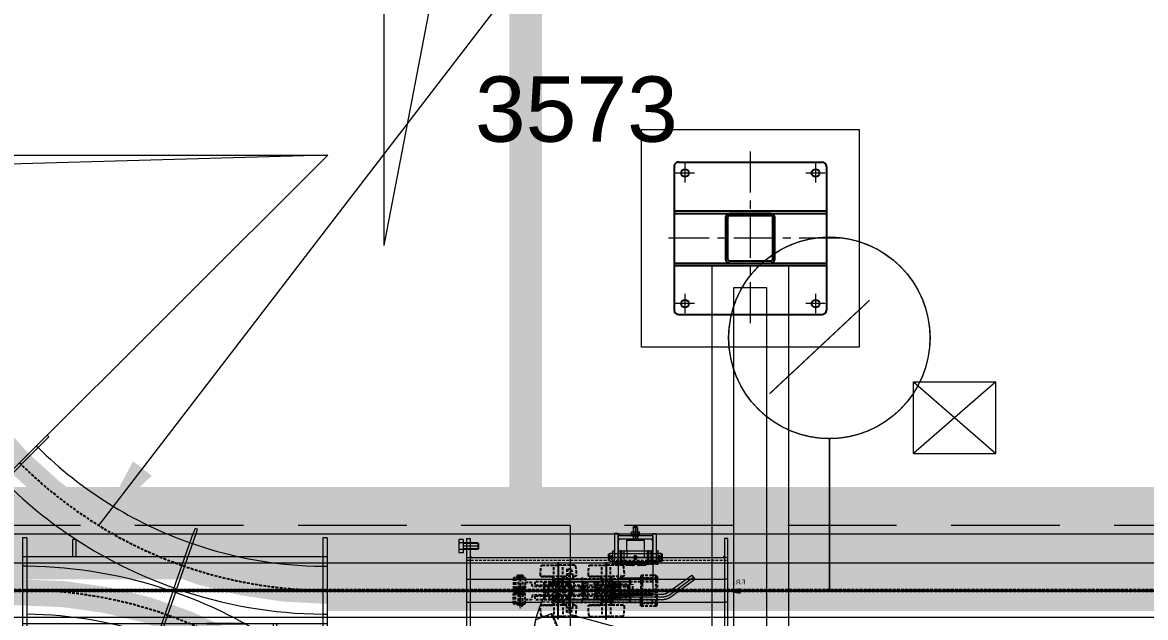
# Model space of a CAD drawing. Header units: inches. Extents: x 702888 to 852715, y 9845 to 271320.
# Drawn here: x 749889 to 752469, y 78531 to 79898 of the extents above; entities that cross this region are included whole.
import ezdxf

# ---------------------------------------------------------------- set-up
doc = ezdxf.new("R2010")
doc.units = ezdxf.units.IN
doc.header["$MEASUREMENT"] = 0
doc.header["$PDMODE"] = 34
for name, pattern in [('CENTER', [2, 1.25, -0.25, 0.25, -0.25]), ('CENTER2', [1.125, 0.75, -0.125, 0.125, -0.125]), ('DASHED2', [0.375, 0.25, -0.125]), ('GESTRICHELT2', [9.525, 6.35, -3.175]), ('HIDDEN', [9.525, 6.35, -3.175]), ('MITTE2', [725.805, 483.87, -80.645, 80.645, -80.645]), ('SLD-Durchgehend', [0]), ('SLD-Gestrichelt', [1.905, 1.27, -0.635])]:
    doc.linetypes.add(name, pattern=pattern)
doc.layers.get('0').update_dxf_attribs({"lineweight": 5})
doc.layers.get('Defpoints').update_dxf_attribs({"lineweight": 5})
for name, color, linetype in [('271', 7, 'Continuous'), ('Baugruppe', 1, 'Continuous'), ('Conveyor_free', 3, 'Continuous'), ('Conveyor_power 1', 30, 'HIDDEN'), ('Conveyor_power 2', 200, 'HIDDEN'), ('M_Klinke', 20, 'GESTRICHELT2'), ('p5', 2, 'Continuous'), ('PF2-6 m', 200, 'Continuous')]:
    doc.layers.add(name, color=color, linetype=linetype)
for name, color, linetype, lineweight in [('Air input', 130, 'Continuous', 5), ('AIR PIPE', 120, 'Continuous', 5), ('Beam 200', 6, 'Continuous', 0), ('BEMASSUNG', 5, 'Continuous', 0), ('CABLE TRAY', 30, 'Continuous', 5), ('chain con', 52, 'Continuous', 5), ('cl', 6, 'CENTER', 5), ('DUENN', 1, 'Continuous', 0), ('electtric city', 1, 'Continuous', 5), ('MITTE', 1, 'MITTE2', 0), ('UNSICHTBAR', 1, 'GESTRICHELT2', 0), ('VERBINDUNGSELEMENTE', 5, 'Continuous', 0), ('VOLLINIE', 7, 'Continuous', 0)]:
    doc.layers.add(name, color=color, linetype=linetype, lineweight=lineweight)
doc.styles.add('LUCIDA CONSOLE', font='swissl.ttf')
doc.dimstyles.new('D1', dxfattribs={"dimscale": 66, "dimtxt": 2.5, "dimasz": 2.5, "dimexe": 1, "dimexo": 1, "dimgap": 1.25, "dimtad": 1, "dimdec": 0, "dimdsep": 46, "dimtxsty": 'Standard', "dimblk": 'OPEN30', "dimcen": 2.5, "dimclrd": 150, "dimclre": 150, "dimclrt": 140, "dimadec": 0, "dimazin": 0, "dimtfac": 1, "dimtdec": 0, "dimtmove": 0, "dimatfit": 3, "dimfxl": 1, "dimtfill": 1, "dimlwd": 13, "dimlwe": 13, "dimarcsym": 0})

# ---------------------------------------------------------------- blocks, each defined once
blk = doc.blocks.new('Kettenwechsel_375_4C021')
at = {"layer": 'Baugruppe', "linetype": 'SLD-Durchgehend', "lineweight": 15}
for p, q in [((49.5, 349.5), (-63.7, 236.3)), ((53.7, 345.2), (-59.4, 232.1)), ((56.5, 356.5), (49.5, 349.5)), ((53.7, 345.2), (60.8, 352.3)), ((60.8, 352.3), (56.5, 356.5)), ((31.8, 331.8), (36, 327.6)), ((-63.7, 236.3), (-70.7, 229.3)), ((-46, 254), (-41.7, 249.8)), ((-70.7, 229.3), (-66.5, 225)), ((-66.5, 225), (-59.4, 232.1)), ((347, 0.5), (393.2, 132.6)), ((352.7, -1.4), (398.9, 130.7)), ((396.5, 142.1), (393.2, 132.6)), ((402.2, 140.1), (396.5, 142.1)), ((398.9, 130.7), (402.2, 140.1)), ((0, 120), (10, 120)), ((0, 120), (0, 110)), ((0, -110), (0, 110)), ((10, 120), (10, 110)), ((10, -110), (10, 110)), ((115.4, 116.5), (115.4, 76.5)), ((115.4, 116.5), (123.4, 116.5)), ((123.4, 116.5), (123.4, 76.5)), ((690, 120), (700, 120)), ((690, 120), (690, 110)), ((690, -110), (690, 110)), ((700, -110), (700, 120)), ((189.9, 76.5), (0, 76.5)), ((10, 55), (0, 55)), ((360.3, 76.5), (276.4, 76.5)), ((499.6, 76.5), (360.3, 76.5)), ((700, 76.5), (499.6, 76.5)), ((347, 0.5), (301.1, -130.7)), ((348.7, 5.2), (354.3, 3.2)), ((352.7, -1.4), (306.8, -132.6)), ((351.3, -5.2), (345.7, -3.2)), ((10, -55.1), (0, -55)), ((0, -76.5), (200.4, -76.5)), ((200.4, -76.5), (339.7, -76.5)), ((339.7, -76.5), (700, -76.5)), ((576.6, -76.5), (576.6, -116.5)), ((584.6, -76.5), (584.6, -116.5)), ((690, -55), (700, -55)), ((0, -120), (0, -110)), ((0, -120), (10, -120)), ((10, -120), (10, -110)), ((576.6, -116.5), (584.6, -116.5)), ((690, -120), (690, -110)), ((690, -120), (700, -120)), ((700, -120), (700, -110)), ((301.1, -130.7), (297.8, -140.1)), ((297.8, -140.1), (303.5, -142.1)), ((303.5, -142.1), (306.8, -132.6)), ((759.4, -232.1), (646.3, -345.2)), ((766.5, -225), (759.4, -232.1)), ((763.7, -236.3), (770.7, -229.3)), ((770.7, -229.3), (766.5, -225)), ((763.7, -236.3), (650.5, -349.5)), ((746, -254), (741.7, -249.8)), ((668.2, -331.8), (664, -327.6)), ((646.3, -345.2), (639.2, -352.3)), ((639.2, -352.3), (643.5, -356.5)), ((643.5, -356.5), (650.5, -349.5))]:
    blk.add_line(p, q, dxfattribs=at)
at = {"layer": 'Baugruppe'}
blk.add_line((276.4, 76.5), (189.9, 76.5), dxfattribs=at)
at = {"layer": 'Baugruppe', "color": 7, "linetype": 'SLD-Gestrichelt', "lineweight": 0}
blk.add_line((348.7, 5.2), (354.3, 3.2), dxfattribs=at)
at = {"layer": 'Baugruppe', "linetype": 'SLD-Durchgehend', "lineweight": 15, "flags": 128}
for points in [[(385, 109), (390.4, 107.2), (390.7, 107.1)], [(315, -109), (309.6, -107.2), (309.3, -107.1)]]:
    blk.add_lwpolyline(points, dxfattribs=at)
at = {"layer": 'Baugruppe', "linetype": 'SLD-Durchgehend', "lineweight": 15}
for centre, radius, start, end in [((700, 1000), 945, 225.3638, 250.5281), ((700, 1000), 1055, 225.3259, 250.547), ((700, 1000), 945, 250.8918, 269.3937), ((0, -1000), 1055, 70.8729, 89.4569), ((700, 1000), 1055, 250.8729, 269.4569), ((0, -1000), 1055, 45.3259, 70.547), ((0, -1000), 945, 70.8918, 89.3937), ((0, -1000), 945, 45.3638, 70.5281)]:
    blk.add_arc(centre, radius, start, end, dxfattribs=at)
at = {"layer": 'Conveyor_free', "ltscale": 1000}
blk.add_line((0, 0), (700, 0), dxfattribs=at)
at = {"layer": 'Conveyor_power 1'}
blk.add_arc((700, 1000), 1000, 224.8854, 270.1146, dxfattribs=at)
at = {"layer": 'Conveyor_power 2'}
blk.add_arc((0, -1000), 1000, 45, 90, dxfattribs=at)
blk = doc.blocks.new('_Open30')
at = {"color": 0, "linetype": 'ByBlock', "lineweight": -2}
for p, q in [((-1, 0.268), (0, 0)), ((0, 0), (-1, -0.268)), ((0, 0), (-1, 0))]:
    blk.add_line(p, q, dxfattribs=at)
blk = doc.blocks.new('*D227')
at = {"layer": 'CABLE TRAY', "color": 150, "lineweight": 13, "transparency": 16777216}
for p, q in [((765643.9, 79800.2), (765643.9, 72637.7)), ((743939.8, 78590.4), (743939.8, 72637.7)), ((744104.8, 72703.7), (765478.9, 72703.7))]:
    blk.add_line(p, q, dxfattribs=at)
at = {"layer": 'Defpoints', "color": 0, "transparency": 16777216}
for p in [(765643.9, 79866.2), (743939.8, 78656.4), (765643.9, 72703.7)]:
    blk.add_point(p, dxfattribs=at)
at = {"layer": 'CABLE TRAY', "color": 150, "lineweight": 13, "transparency": 16777216, "xscale": 165, "yscale": 165, "zscale": 165, "rotation": 180}
blk.add_blockref('_Open30', (743939.8, 72703.7), dxfattribs=at)
at = {"layer": 'CABLE TRAY', "color": 150, "lineweight": 13, "transparency": 16777216, "xscale": 165, "yscale": 165, "zscale": 165}
blk.add_blockref('_Open30', (765643.9, 72703.7), dxfattribs=at)
at = {"layer": 'CABLE TRAY', "color": 140, "transparency": 16777216, "insert": (754791.9, 72868.7), "char_height": 165, "attachment_point": 5, "bg_fill": 3, "box_fill_scale": 1.25, "bg_fill_color": 9, "bg_fill_true_color": 13158600, "bg_fill_transparency": 0}
blk.add_mtext('21704', dxfattribs=at)
blk = doc.blocks.new('T6YY6')
at = {"linetype": 'CENTER2', "ltscale": 80}
blk.add_line((706263.8, 77134.1), (706263.8, 83265.3), dxfattribs=at)
for p, q in [((706201.3, 77210.4), (706201.3, 83210.4)), ((706326.3, 77210.4), (706326.3, 83210.4))]:
    blk.add_line(p, q)
at = {"linetype": 'HIDDEN'}
for p, q in [((706261, 83210.4), (706261, 77210.4)), ((706266.7, 83210.4), (706266.7, 77210.4))]:
    blk.add_line(p, q, dxfattribs=at)
blk = doc.blocks.new('45y46y')
at = {"const_width": 3}
blk.add_lwpolyline([(740418.6, 180052.2), (740732.9, 180052.2)], dxfattribs=at)
for points in [[(740732.9, 180071.1), (740732.9, 180052.2), (740796.4, 180052.2), (740732.9, 180071.1)], [(740732.9, 180033.3), (740732.9, 180052.2), (740796.4, 180052.2), (740732.9, 180033.3)]]:
    blk.add_solid(points)
blk = doc.blocks.new('4y5y46y')
blk.add_line((740606.5, 179820.9), (740606.5, 179471.4))
at = {"const_width": 3}
blk.add_lwpolyline([(740606.5, 179820.9, -1), (740606.5, 180283.5, -1), (740606.5, 179820.9), (740606.5, 179471.4)], format="xyb", dxfattribs=at)
blk.add_circle((740606.5, 180052.2), 231.3)
at = {"rotation": 43.08915135710793}
blk.add_blockref('45y46y', (322747.8, -457373), dxfattribs=at)
blk = doc.blocks.new('65u6u76i')
at = {"color": 1}
for p, q in [((748396.7, 88210), (745996.8, 87749)), ((748396.7, 87749), (748396.7, 88210)), ((748396.7, 87749), (745996.8, 87749))]:
    blk.add_line(p, q, dxfattribs=at)
blk = doc.blocks.new('A$C2260')
at = {"layer": '271'}
for p, q in [((0.1, 4.4), (65.5, 4.4)), ((65.5, 4.4), (40.8, 8.8)), ((65.5, 4.4), (40.8, 0.1))]:
    blk.add_line(p, q, dxfattribs=at)
for points in [[(40.8, 0.1), (65.5, 4.4), (40.8, 8.8), (40.8, 4.4)], [(65.5, 4.4), (40.8, 8.8), (40.8, 4.4), (65.5, 4.4)], [(40.8, 8.8), (40.8, 4.4), (65.5, 4.4), (63.4, 4.6)], [(40.8, 4.4), (40.8, 4.4), (40.8, 0.1), (65.5, 4.4)], [(40.8, 4.4), (65.5, 4.4), (40.8, 4.4)]]:
    blk.add_solid(points, dxfattribs=at)
at = {"layer": 'BEMASSUNG', "insert": (29, 29.8), "char_height": 10, "width": 501.241, "attachment_point": 1}
blk.add_mtext('{F.R.}', dxfattribs=at)
blk = doc.blocks.new('Mitnehmerkl_Draufs_375')
for p, q in [((-38.2, 37.9), (-45.6, 40.2)), ((-43.3, 50), (-32.8, 50)), ((-32.8, 50), (-38.2, 37.9)), ((-38.2, 37.9), (-38.2, -37.9)), ((-32.8, 50), (-32.8, 12)), ((-77.7, 0), (88.6, 0)), ((-74, 7), (-53.6, 10)), ((-74, 7), (-74, -7)), ((-44.3, 10), (-53.6, 10)), ((-45.6, 10), (-45.6, -10)), ((-45, 10), (-45, 4.5)), ((-44.3, 10), (-41.3, 10)), ((-43, 2.5), (7.5, 2.5)), ((-42, 10), (-42, 4.5)), ((-41.3, 10), (45.7, 10)), ((-15.5, 10), (-41.3, 10)), ((-28.4, 10), (-28.4, -10)), ((-23.7, 10), (-23.7, -10)), ((-13.5, 12), (13.5, 12)), ((-7.5, 12), (-7.5, -12)), ((0, 23.4), (0, -25.2)), ((19.7, 20), (0, 20)), ((0, 12), (0, -12)), ((7.5, 12), (7.5, -12)), ((9.5, 10), (9.5, 4.5)), ((18.9, 10), (18.9, -10)), ((19.7, 20), (19.7, -20)), ((45.7, 10), (48.1, 20)), ((62.1, 20), (48.1, 20)), ((63.7, 6), (62.1, 20)), ((63.7, 6), (83.5, 6)), ((69, 6), (69, -6)), ((74, 15.9), (74, -20.4)), ((79, 6), (79, -6)), ((83.5, 6), (83.5, -6)), ((-74, -7), (-53.6, -10)), ((-44.3, -10), (-53.6, -10)), ((-45, -4.5), (-45, -10)), ((-44.3, -10), (-41.3, -10)), ((-43, -2.5), (7.5, -2.5)), ((-42, -4.5), (-42, -10)), ((-41.3, -10), (45.7, -10)), ((-15.5, -10), (-41.3, -10)), ((-32.8, -50), (-32.8, -12)), ((-13.5, -12), (13.5, -12)), ((19.7, -20), (0, -20)), ((9.5, -10), (9.5, -4.5)), ((45.7, -10), (48.1, -20)), ((62.1, -20), (48.1, -20)), ((62.1, -20), (63.7, -6)), ((63.7, -6), (83.5, -6)), ((-38.2, -37.9), (-45.1, -42.4)), ((-43.3, -50), (-32.8, -50)), ((-32.8, -50), (-38.2, -37.9))]:
    blk.add_line(p, q)
for centre, radius, start, end in [((150.4, 0), 200, 165.5225, 194.4775), ((-43, 4.5), 2, 180, 270), ((-40, 4.5), 2, 180, 270), ((-30.8, 12), 2, 180, 270), ((-15.5, 12), 2, 270, 0), ((7.5, 4.5), 2, 270, 0), ((15.5, 12), 2, 180, 270), ((-43, -4.5), 2, 90, 180), ((-40, -4.5), 2, 90, 180), ((-30.8, -12), 2, 90, 180), ((-15.5, -12), 2, 0, 90), ((7.5, -4.5), 2, 0, 90), ((15.5, -12), 2, 90, 180)]:
    blk.add_arc(centre, radius, start, end)
blk = doc.blocks.new('Rückhaltekl_Draufs_375')
for p, q in [((-50.3, 0), (73.8, 0)), ((-48, -15), (-48, 15)), ((0, 15), (-48, 15)), ((-40, 10), (-40, -10)), ((-27, 10), (-40, 10)), ((-15.5, 10), (-36.1, 10)), ((-36.1, 10), (-36.1, -10)), ((-17.5, 10), (-17.5, 15)), ((-17.5, 10), (-17.5, -10)), ((0, 10), (-15.5, 10)), ((0, 12), (-13.5, 12)), ((-13.5, 12), (-13.5, 12)), ((-13.5, 12), (-13.5, 10)), ((-7.5, 12), (-7.5, -12)), ((66.7, 8), (-5.4, 8)), ((-5.4, 8), (-5.4, -8)), ((-2.8, 8), (-2.8, 3.2)), ((34.4, 2.2), (-1.8, 2.2)), ((-1.8, 2.2), (6.5, 2.2)), ((-1.8, 2.2), (6.5, 2.2)), ((0, 21.5), (0, -23.5)), ((0, 15), (0, 12)), ((0, 15), (0, 12)), ((0, -12), (0, 12)), ((13.5, 12), (0, 12)), ((0, 10), (0, -10)), ((7.5, 12), (7.5, -12)), ((13.5, 12), (13.5, 12)), ((13.5, 12), (13.5, 10)), ((66.7, 8), (15.5, 8)), ((29.5, 8), (29.5, 5)), ((38.7, 5), (29.5, 5)), ((35.4, 8), (35.4, 3.2)), ((38.7, 8), (38.7, 5)), ((66.7, 8), (69.7, 5)), ((69.7, 5), (69.7, -5)), ((0, -15), (-48, -15)), ((-27, -10), (-40, -10)), ((-15.5, -10), (-27, -10)), ((-17.5, -10), (-17.5, -15)), ((0, -10), (-15.5, -10)), ((-13.5, -12), (-13.5, -10)), ((-13.5, -12), (13.5, -12)), ((-13.5, -12), (-13.5, -12)), ((0, -8), (-5.4, -8)), ((66.7, -8), (-5.4, -8)), ((-2.8, -3.2), (-2.8, -8)), ((34.4, -2.3), (-1.8, -2.3)), ((-1.8, -2.3), (6.5, -2.3)), ((-1.8, -2.3), (6.5, -2.3)), ((0, -12), (0, -15)), ((0, -15), (0, -12)), ((13.5, -10), (13.5, -12)), ((13.5, -12), (13.5, -12)), ((66.7, -8), (15.5, -8)), ((29.5, -5), (29.5, -8)), ((38.7, -5), (29.5, -5)), ((35.4, -3.2), (35.4, -8)), ((38.7, -5), (38.7, -8)), ((66.7, -8), (69.7, -5))]:
    blk.add_line(p, q)
for centre, radius, start, end in [((-15.5, 12), 2, 270, 0), ((-1.8, 3.2), 1, 180, 270), ((15.5, 10), 2, 180, 270), ((34.4, 3.2), 1, 270, 0), ((-15.5, -12), 2, 0, 90), ((-1.8, -3.2), 1, 90, 180), ((15.5, -10), 2, 90, 180), ((15.5, -10), 2, 180, 180), ((34.4, -3.2), 1, 0, 90)]:
    blk.add_arc(centre, radius, start, end)
blk = doc.blocks.new('Schweisraupe20')
for centre in [(-1.8, 2), (0.2, 2), (2.2, 2), (4.2, 2), (6.2, 2), (8.2, 2), (10.2, 2), (12.2, 2), (14.2, 2), (16.2, 2)]:
    blk.add_arc(centre, 2.72, 312.621, 47.379)
blk = doc.blocks.new('Rücklaufsperre_d')
at = {"layer": 'MITTE'}
for p, q in [((-48, 55), (-48, -15)), ((-40, 55), (-48, 55)), ((-40, -15), (-40, 55)), ((-9.5, 51.9), (-9.5, 58.1)), ((7.2, 59), (-7.2, 59)), ((-4.2, 70), (-5, 69.2)), ((-5, 69.2), (5, 69.2)), ((-5, 69.2), (-5, 40)), ((-4.8, 51.9), (-4.8, 58.1)), ((-4.2, 70), (4.2, 70)), ((-4.2, 70), (-4.2, 40)), ((0, 70), (0, 40)), ((4.2, 70), (4.2, 40)), ((5, 69.2), (4.2, 70)), ((4.8, 51.9), (4.8, 58.1)), ((5, 69.2), (5, 40)), ((9.4, 51.9), (9.4, 58.1)), ((40, -15), (40, 55)), ((40, 55), (48, 55)), ((48, 55), (48, -15)), ((-40, 50), (40, 50)), ((-40, 50), (-40, -84.5)), ((-40, 42), (40, 42)), ((20, 40), (-20, 40)), ((-20, 40), (-20, 15)), ((-7.1, 51), (-7.2, 51)), ((7.2, 51), (-7.2, 51)), ((20, 15), (20, 40)), ((40, 50), (40, -84.5)), ((-59, 9), (-62, 7.3)), ((-62, -7.3), (-62, 7.3)), ((-59, 9), (-48, 9)), ((-59, -9), (-59, 9)), ((-55, -4.7), (-55, 5.2)), ((-52, -15), (-52, 15)), ((-52, 15), (-48, 15)), ((-48, 15), (-48, -15)), ((-40, 9), (-48, 9)), ((-40, 9), (-27, 9)), ((-39, -15), (-39, 15)), ((-39, 15), (-35, 15)), ((-35, 15), (-35, -15)), ((-31, 15), (-35, 15)), ((-35, 15), (-35, -15)), ((-31, -15), (-31, 15)), ((-31, 15), (-27, 15)), ((-31, -15), (-31, 15)), ((-27, 15), (-27, -15)), ((27, 15), (-27, 15)), ((-27, 15), (-27, -15)), ((27, 9), (-27, 9)), ((-20, 15), (-20, 0)), ((-20, 0), (20, 0)), ((-5, 0), (5, 0)), ((0, 5), (0, -5)), ((20, 15), (20, 0)), ((27, 15), (27, -15)), ((27, 15), (27, -15)), ((31, 15), (27, 15)), ((27, 9), (40, 9)), ((31, -15), (31, 15)), ((31, -15), (31, 15)), ((31, 15), (35, 15)), ((35, 15), (35, -15)), ((35, 15), (35, -15)), ((39, 15), (35, 15)), ((39, -15), (39, 15)), ((48, 9), (40, 9)), ((48, 15), (48, -15)), ((52, 15), (48, 15)), ((48, 9), (59, 9)), ((52, -15), (52, 15)), ((55, -4.7), (55, 5.2)), ((59, -9), (59, 9)), ((59, 9), (62, 7.3)), ((62, -7.3), (62, 7.3)), ((-59, -9), (-62, -7.3)), ((-59, -9), (-48, -9)), ((-48, -15), (-52, -15)), ((-40, -9), (-48, -9)), ((-48, -15), (-40, -15)), ((-40, -9), (-27, -9)), ((-35, -15), (-39, -15)), ((-35, -15), (-31, -15)), ((-27, -15), (-31, -15)), ((27, -9), (-27, -9)), ((27, -15), (-27, -15)), ((27, -9), (40, -9)), ((27, -15), (31, -15)), ((35, -15), (31, -15)), ((35, -15), (39, -15)), ((48, -9), (40, -9)), ((48, -15), (40, -15)), ((48, -9), (59, -9)), ((48, -15), (52, -15)), ((59, -9), (62, -7.3)), ((-129.6, -40.5), (-136.6, -50.2)), ((-79.1, -91.9), (-136.6, -50.2)), ((-75.6, -87.1), (-133.1, -45.3)), ((-72, -82.2), (-129.6, -40.5)), ((-40, -47.3), (40, -47.3)), ((40, -84.5), (-65, -84.5)), ((40, -90.5), (-65, -90.5)), ((40, -96.5), (-65, -96.5)), ((-40, -82.3), (40, -82.3)), ((-40, -84.5), (-40, -86.3)), ((40, -86.3), (-40, -86.3)), ((40, -84.5), (40, -86.3)), ((40, -84.5), (40, -96.5))]:
    blk.add_line(p, q, dxfattribs=at)
at = {"layer": 'MITTE', "ltscale": 0.5}
blk.add_line((-62, 0), (62, 0), dxfattribs=at)
at = {"layer": 'MITTE'}
for points in [[(-10.5, 40), (-10.5, 42), (10.5, 42), (10.5, 40)], [(-8, 50), (-8, 51), (8, 51), (8, 50)]]:
    blk.add_lwpolyline(points, close=True, dxfattribs=at)
for centre, radius in [((-55, 0), 2.5), ((0, 0), 4), ((0, 0), 3), ((55, 0), 2.5)]:
    blk.add_circle(centre, radius, dxfattribs=at)
for centre, radius, start, end in [((-7.2, 55.7), 3.31, 45.7486, 134.3033), ((-7.2, 54.3), 3.31, 225.7042, 314.244), ((0, 46.1), 12.9, 68.0177, 111.9823), ((0, 64.4), 13.3, 248.7546, 291.2454), ((7.2, 55.6), 3.37, 47.2903, 133.8238), ((7.2, 54.5), 3.49, 228.0126, 310.8733), ((-65, -72.5), 24, 234.0305, 270), ((-65, -72.5), 18, 234.0305, 270), ((-65, -72.5), 12, 234.0305, 270)]:
    blk.add_arc(centre, radius, start, end, dxfattribs=at)
for points in [[(-34.3, 50), (-40, 55.7), (-40, 50)], [(40, 55.7), (34.3, 50), (40, 50)], [(-40, 36.3), (-34.3, 42), (-40, 42)], [(34.3, 42), (40, 36.3), (40, 42)]]:
    blk.add_solid(points, dxfattribs=at)
for p in [(-24.3, -19), (2.3, -19)]:
    blk.add_blockref('Schweisraupe20', p, dxfattribs=at)
blk = doc.blocks.new('Sperrklinke')
at = {"layer": 'MITTE'}
for p, q in [((-11, 0), (11, 0)), ((0, -11), (0, 11)), ((60, 0), (230, 0)), ((75, -15), (75, 15)), ((215, -15), (215, 15))]:
    blk.add_line(p, q, dxfattribs=at)
at = {"layer": 'UNSICHTBAR'}
for p in [(163, 140), (160, 72)]:
    blk.add_line(p, (163, 72), dxfattribs=at)
blk.add_circle((0, 0), 11, dxfattribs=at)
at = {"layer": 'VOLLINIE'}
for p, q in [((160, 71.5), (160, 137)), ((163, 140), (201.1, 140)), ((-22.5, 18), (155.6, 65.7)), ((-22.5, -30), (-22.5, 18)), ((75, 15), (215, 15)), ((75, -15), (215, -15)), ((307.5, -5), (251, -5)), ((307.5, -30), (307.5, -5)), ((-22.5, -30), (307.5, -30))]:
    blk.add_line(p, q, dxfattribs=at)
for radius in [10, 9]:
    blk.add_circle((0, 0), radius, dxfattribs=at)
for centre, radius, start, end in [((163, 137), 3, 90, 180), ((0, 0), 245, 0.2283, 34.8499), ((154, 71.5), 6, 285, 0), ((75, 0), 15, 90, 270), ((215, 0), 15, 270, 90), ((251, 1), 6, 180.2283, 270)]:
    blk.add_arc(centre, radius, start, end, dxfattribs=at)
blk = doc.blocks.new('Sperrklinke_offen')
for p, q in [((160, 71.5), (160, 137)), ((163, 140), (201.1, 140)), ((-22.5, 18), (155.6, 65.7)), ((-22.5, -30), (-22.5, 18)), ((75, 15), (215, 15)), ((75, -15), (215, -15)), ((307.5, -5), (251, -5)), ((307.5, -30), (307.5, -5)), ((-22.5, -30), (307.5, -30))]:
    blk.add_line(p, q)
blk.add_circle((0, 0), 10)
for centre, radius, start, end in [((163, 137), 3, 90, 180), ((0, 0), 245, 0.2283, 34.8499), ((154, 71.5), 6, 285, 0), ((75, 0), 15, 90, 270), ((215, 0), 15, 270, 90), ((251, 1), 6, 180.2283, 270)]:
    blk.add_arc(centre, radius, start, end)
at = {"layer": 'MITTE'}
for p, q in [((60, 0), (230, 0)), ((75, -15), (75, 15)), ((215, -15), (215, 15))]:
    blk.add_line(p, q, dxfattribs=at)
at = {"layer": 'UNSICHTBAR'}
for p in [(163, 140), (160, 72)]:
    blk.add_line(p, (163, 72), dxfattribs=at)
blk = doc.blocks.new('m16x_35')
at = {"layer": 'DUENN'}
for p, q in [((35, 6.4), (0, 6.4)), ((35, -6.4), (0, -6.4))]:
    blk.add_line(p, q, dxfattribs=at)
at = {"layer": 'MITTE'}
blk.add_line((35, 0), (0, 0), dxfattribs=at)
at = {"layer": 'VERBINDUNGSELEMENTE'}
for p, q in [((-10.2, 13.6), (-9.3, 15.2)), ((-10.2, 13.6), (-10.2, -13.6)), ((0, 15.2), (-9.3, 15.2)), ((0, 7.6), (-9.3, 7.6)), ((0, 15.2), (0, -15.2)), ((33.4, 8), (0, 8)), ((33.4, 8), (33.4, -8)), ((35, 6.4), (33.4, 8)), ((35, 6.4), (35, -6.4)), ((-10.2, -13.6), (-9.3, -15.2)), ((0, -7.6), (-9.3, -7.6)), ((0, -15.2), (-9.3, -15.2)), ((33.4, -8), (0, -8)), ((33.4, -8), (35, -6.4))]:
    blk.add_line(p, q, dxfattribs=at)
for centre, radius, start, end in [((-2, 11.4), 8.28, 152.6734, 207.3266), ((21.5, 0), 31.7, 166.1397, 193.8603), ((-2, -11.4), 8.28, 152.6734, 207.3266)]:
    blk.add_arc(centre, radius, start, end, dxfattribs=at)
blk = doc.blocks.new('FR')
at = {"layer": 'M_Klinke'}
for p, q in [((-357.2, 59), (-320.5, 59)), ((-330.4, 0), (-330.4, 59)), ((-320.4, 65.8), (-320.4, 0)), ((-320.4, 61.3), (-320.4, 30.8)), ((-283.7, 59), (-320.4, 59)), ((-310.4, 0), (-310.4, 59)), ((-247.2, 59), (-210.5, 59)), ((-220.4, 0), (-220.4, 59)), ((-210.4, 65.5), (-210.4, 0)), ((-210.4, 61.3), (-210.4, 30.8)), ((-173.7, 59), (-210.4, 59)), ((-200.4, 0), (-200.4, 59)), ((-435.4, 35), (-437.4, 33)), ((-437.4, 33), (-437.4, 0)), ((-437.4, 29), (-399.7, 29)), ((-435.4, 35), (-399.7, 35)), ((-434.2, 35), (-434.2, 0)), ((-426.9, 26.8), (-426.9, 20.8)), ((-399.7, 26.8), (-426.9, 26.8)), ((-403, 35), (-403, 0)), ((-399.7, 35), (-399.7, 26.8)), ((-399.7, 26.8), (-196.9, 26.8)), ((-399.7, 26.8), (-399.7, 20.8)), ((-374.4, 26.8), (-374.4, 20.8)), ((-358.9, 33), (-281.9, 33)), ((-333.9, 26.9), (-333.9, -30.8)), ((-332.9, 33), (-332.9, 26.8)), ((-330.4, 26.8), (-330.4, 20.8)), ((-320.4, 29.8), (-320.4, 17.8)), ((-310.4, 26.8), (-310.4, 20.8)), ((-281.4, 33), (-307.9, 33)), ((-307.9, 33), (-307.9, 26.8)), ((-265.4, 30.5), (-265.4, -27.8)), ((-248.9, 33), (-171.9, 33)), ((-222.9, 33), (-222.9, 26.8)), ((-220.4, 26.8), (-220.4, 20.8)), ((-210.4, 29.8), (-210.4, 17.8)), ((-200.4, 26.8), (-200.4, 20.8)), ((-171.4, 33), (-197.9, 33)), ((-197.9, 33), (-197.9, 26.8)), ((-196.9, 26.8), (-196.9, 20.8)), ((-133.9, 29.5), (-133.4, 30)), ((-133.9, 29.5), (-133.9, 6.5)), ((-122.9, 29.5), (-133.9, 29.5)), ((-122.9, 30), (-133.4, 30)), ((-130.9, 31), (-130.9, 30)), ((-130.9, 31), (-115.9, 31)), ((-128.9, 35), (-129.9, 34)), ((-129.9, 34), (-129.9, 31)), ((-129.9, 34), (-129.9, 31)), ((-129.9, 34), (-115.9, 34)), ((-129.9, 31), (-115.9, 31)), ((-129.9, 31), (-114.9, 31)), ((-128.9, 35), (-116.9, 35)), ((-128.4, 31), (-128.4, 30)), ((-127.9, 30.4), (-127.9, -31)), ((-122.9, 37.5), (-122.9, -40)), ((-122.9, 30), (-112.4, 30)), ((-122.9, 29.5), (-111.9, 29.5)), ((-117.9, 30.4), (-117.9, -31)), ((-117.4, 31), (-117.4, 30)), ((-115.9, 34), (-116.9, 35)), ((-115.9, 34), (-115.9, 31)), ((-115.9, 34), (-115.9, 31)), ((-114.9, 31), (-114.9, 30)), ((-111.9, 29.5), (-112.4, 30)), ((-111.9, 29.5), (-111.9, 6.5)), ((-110.3, 30), (-108, 30)), ((-107.5, 29.5), (-108, 30)), ((-107.5, 29.5), (-107.5, 6.5)), ((-107.5, 29.5), (-107.5, 7)), ((-437.4, -33), (-437.4, 0)), ((-434.2, -35), (-434.2, 0)), ((-426.9, 20.8), (-399.7, 20.8)), ((-426.9, 20.8), (-399.7, 20.8)), ((-403, 20), (-403, 12)), ((-403, -35), (-403, 0)), ((-399.7, 20.8), (-196.9, 20.8)), ((-399.7, 20.8), (-399.7, 0)), ((-399.7, -20.8), (-399.7, 0)), ((-381.5, 0), (-149.9, 0)), ((-374.4, 20.5), (-156.4, 20.5)), ((-374.4, 20.5), (-374.4, 12.5)), ((-374.4, 20.5), (-374.4, 12.5)), ((-374.4, 20.5), (-374.4, 12.5)), ((-374.4, 12.5), (-156.4, 12.5)), ((-352, 20.5), (-352, 12.5)), ((-341.4, 20.5), (-341.4, 12.5)), ((-336.9, 0), (-188.7, 0)), ((-333.9, 22.4), (-333.9, 12.5)), ((-297.9, 15.5), (-333.9, 15.5)), ((-333.9, 12.5), (-333.9, -12.5)), ((-330.4, 0), (-330.4, -59)), ((-327.9, 20.5), (-327.9, 12.5)), ((-326.4, 20.5), (-326.4, 12.5)), ((-320.4, 24.4), (-320.4, -24.6)), ((-320.4, -65.8), (-320.4, 0)), ((-312.9, 20.5), (-312.9, 12.5)), ((-310.4, 0), (-310.4, -59)), ((-301.9, 20.5), (-301.9, 12.5)), ((-297.9, 20.5), (-297.9, 12.5)), ((-297.9, 11.5), (-297.9, 12.5)), ((-295.9, 11.5), (-295.9, 12.5)), ((-293.9, 11.5), (-293.9, 12.5)), ((-292.9, 20.5), (-292.9, 12.5)), ((-277.5, 20.5), (-277.5, 12.5)), ((-277.4, 20.5), (-277.4, -20.5)), ((-272.4, 22.9), (-272.4, -23.1)), ((-272.4, 22.3), (-272.4, -22.6)), ((-270.7, 4), (-269.5, 4)), ((-270.7, 0), (-269.4, 0)), ((-270.4, 0), (-269.4, 0)), ((-269.5, 12.5), (-269.5, 4)), ((-269.4, 12.5), (-269.4, -12.5)), ((-269.4, 0), (-261.4, 0)), ((-269.4, 0), (-261.4, 0)), ((-267.4, 20.5), (-267.4, -20.5)), ((-267.3, 20.5), (-267.3, 12.5)), ((-261.4, 12.5), (-261.4, -12.5)), ((-260.4, 0), (-261.4, 0)), ((-261.4, 0), (-260.2, 0)), ((-261.3, 12.5), (-261.3, 4)), ((-260.2, 4), (-261.3, 4)), ((-237.9, 20.5), (-237.9, 12.5)), ((-236.9, 11.5), (-236.9, 12.5)), ((-232.9, 20.5), (-232.9, 12.5)), ((-232.9, 15.5), (-196.9, 15.5)), ((-232.9, 11.5), (-232.9, 12.5)), ((-228.9, 20.5), (-228.9, 12.5)), ((-220.4, 0), (-220.4, -59)), ((-217.9, 20.5), (-217.9, 12.5)), ((-210.4, -65.5), (-210.4, 0)), ((-204.4, 20.5), (-204.4, 12.5)), ((-202.9, 20.5), (-202.9, 12.5)), ((-200.4, 0), (-200.4, -59)), ((-196.9, 22.4), (-196.9, 12.5)), ((-196.9, 20.5), (-196.9, 20.5)), ((-196.9, 20.5), (-196.9, 20.5)), ((-196.9, 20.5), (-196.9, 12.5)), ((-196.9, 12.5), (-196.9, -12.5)), ((-189.4, 20.5), (-189.4, 12.5)), ((-178.8, 20.5), (-178.8, 12.5)), ((-156.4, 20.5), (-156.4, 12.5)), ((-156.4, 20.5), (-156.4, 12.5)), ((-133.4, 6), (-133.9, 6.5)), ((-133.9, 6.5), (-122.9, 6.5)), ((-122.9, 6), (-133.4, 6)), ((-111.9, 6.5), (-122.9, 6.5)), ((-122.9, 6), (-112.4, 6)), ((-112.4, 6), (-111.9, 6.5)), ((-110.3, 6), (-108, 6)), ((-110.3, 6), (-109, 6)), ((-109, 6), (-109, -6)), ((-108, 6), (-107.5, 6.5)), ((-426.9, -20.8), (-399.7, -20.8)), ((-426.9, -20.8), (-399.7, -20.8)), ((-426.9, -26.8), (-426.9, -20.8)), ((-403, -20), (-403, -12)), ((-399.7, -20.8), (-196.9, -20.8)), ((-399.7, -26.8), (-399.7, -20.8)), ((-374.4, -12.5), (-156.4, -12.5)), ((-374.4, -12.5), (-374.4, -20.5)), ((-374.4, -12.5), (-374.4, -20.5)), ((-374.4, -12.5), (-374.4, -20.5)), ((-374.4, -20.5), (-156.4, -20.5)), ((-374.4, -26.8), (-374.4, -20.8)), ((-352, -12.5), (-352, -20.5)), ((-341.4, -12.5), (-341.4, -20.5)), ((-333.9, -12.5), (-333.9, -27.1)), ((-333.9, -12.5), (-333.9, -20.5)), ((-297.9, -15.5), (-333.9, -15.5)), ((-330.4, -26.8), (-330.4, -20.8)), ((-327.9, -12.5), (-327.9, -20.5)), ((-326.4, -12.5), (-326.4, -20.5)), ((-320.4, -29.8), (-320.4, -17.8)), ((-312.9, -12.5), (-312.9, -20.5)), ((-310.4, -26.8), (-310.4, -20.8)), ((-301.9, -12.5), (-301.9, -20.5)), ((-297.9, -11.5), (-297.9, -12.5)), ((-297.9, -12.5), (-297.9, -20.5)), ((-293.9, -11.5), (-293.9, -12.5)), ((-292.9, -12.5), (-292.9, -20.5)), ((-277.5, -12.5), (-277.5, -20.5)), ((-267.3, -12.5), (-267.3, -20.5)), ((-237.9, -12.5), (-237.9, -20.5)), ((-236.9, -11.5), (-236.9, -12.5)), ((-232.9, -11.5), (-232.9, -12.5)), ((-232.9, -12.5), (-232.9, -20.5)), ((-232.9, -12.5), (-232.9, -20.5)), ((-232.9, -15.5), (-196.9, -15.5)), ((-228.9, -12.5), (-228.9, -20.5)), ((-220.4, -26.8), (-220.4, -20.8)), ((-217.9, -12.5), (-217.9, -20.5)), ((-210.4, -29.8), (-210.4, -17.8)), ((-204.4, -12.5), (-204.4, -20.5)), ((-202.9, -12.5), (-202.9, -20.5)), ((-200.4, -26.8), (-200.4, -20.8)), ((-196.9, -12.5), (-196.9, -27.1)), ((-196.9, -12.5), (-196.9, -20.5)), ((-196.9, -26.8), (-196.9, -20.8)), ((-189.4, -12.5), (-189.4, -20.5)), ((-178.8, -12.5), (-178.8, -20.5)), ((-156.4, -12.5), (-156.4, -20.5)), ((-156.4, -12.5), (-156.4, -20.5)), ((-133.4, -6), (-133.9, -6.5)), ((-133.9, -29.5), (-133.9, -6.5)), ((-133.9, -6.5), (-122.9, -6.5)), ((-122.9, -6), (-133.4, -6)), ((-122.9, -6), (-112.4, -6)), ((-111.9, -6.5), (-122.9, -6.5)), ((-112.4, -6), (-111.9, -6.5)), ((-111.9, -29.5), (-111.9, -6.5)), ((-110.3, -6), (-108, -6)), ((-110.3, -6), (-109, -6)), ((-108, -6), (-107.5, -6.5)), ((-107.5, -29.5), (-107.5, -6.5)), ((-437.4, -29), (-399.7, -29)), ((-435.4, -35), (-437.4, -33)), ((-435.4, -35), (-399.7, -35)), ((-399.7, -26.8), (-426.9, -26.8)), ((-399.7, -26.8), (-196.9, -26.8)), ((-399.7, -35), (-399.7, -26.8)), ((-358.9, -33), (-281.9, -33)), ((-332.9, -33), (-332.9, -26.8)), ((-320.4, -61.3), (-320.4, -30.8)), ((-307.9, -33), (-307.9, -26.8)), ((-281.4, -33), (-307.9, -33)), ((-248.9, -33), (-171.9, -33)), ((-222.9, -33), (-222.9, -26.8)), ((-210.4, -61.3), (-210.4, -30.8)), ((-197.9, -33), (-197.9, -26.8)), ((-171.4, -33), (-197.9, -33)), ((-133.9, -29.5), (-133.4, -30)), ((-122.9, -29.5), (-133.9, -29.5)), ((-122.9, -30), (-133.4, -30)), ((-133.4, -30), (-112.4, -30)), ((-130.9, -30), (-130.9, -31)), ((-130.9, -30), (-115.9, -30)), ((-114.9, -31), (-130.9, -31)), ((-129.9, -30), (-114.9, -30)), ((-129.5, -31.1), (-129.5, -32.1)), ((-129.5, -31.1), (-116.3, -31.1)), ((-129.5, -32.1), (-116.3, -32.1)), ((-127.9, -32.1), (-127.9, -33.5)), ((-127.9, -32.1), (-117.9, -32.1)), ((-126.9, -34.5), (-127.9, -33.5)), ((-127.9, -33.5), (-117.9, -33.5)), ((-127.7, -31.1), (-127.7, -31)), ((-127.7, -31.1), (-127.7, -32.1)), ((-126.9, -34.5), (-118.9, -34.5)), ((-122.9, -29.5), (-111.9, -29.5)), ((-122.9, -30), (-112.4, -30)), ((-118.9, -34.5), (-117.9, -33.5)), ((-118.1, -32.1), (-118.1, -31)), ((-118.1, -31.1), (-118.1, -32.1)), ((-117.9, -32.1), (-117.9, -33.5)), ((-116.3, -31.1), (-116.3, -32.1)), ((-114.9, -30), (-114.9, -31)), ((-111.9, -29.5), (-112.4, -30)), ((-108, -30), (-110.4, -30)), ((-107.5, -29.5), (-108, -30)), ((-357.2, -59), (-320.5, -59)), ((-283.7, -59), (-320.4, -59)), ((-247.2, -59), (-210.5, -59)), ((-173.7, -59), (-210.4, -59))]:
    blk.add_line(p, q, dxfattribs=at)
for centre, radius in [((-320.4, 0), 25), ((-320.4, 0), 7.1), ((-210.4, 0), 25), ((-210.4, 0), 7.1)]:
    blk.add_circle(centre, radius, dxfattribs=at)
for centre, radius, start, end in [((-241.4, 36.4), 120, 170.1664, 175.427), ((-357.2, 56.5), 2.5, 90, 170.1664), ((-283.7, 56.5), 2.5, 9.8336, 90), ((-399.4, 36.4), 120, 4.573, 9.8336), ((-131.4, 36.4), 120, 170.1664, 175.427), ((-247.2, 56.5), 2.5, 90, 170.1664), ((-173.7, 56.5), 2.5, 9.8336, 90), ((-289.4, 36.4), 120, 4.573, 9.8336), ((-241.4, 36.4), 120, 175.427, 180.4547), ((-358.9, 35.5), 2.5, 180.4547, 270), ((-281.9, 35.5), 2.5, 270, 359.5453), ((-399.4, 36.4), 120, 359.5453, 4.573), ((-131.4, 36.4), 120, 175.427, 180.4547), ((-248.9, 35.5), 2.5, 180.4547, 270), ((-171.9, 35.5), 2.5, 270, 359.5453), ((-289.4, 36.4), 120, 359.5453, 4.573), ((-128.5, 30.4), 0.6, 0, 90), ((-117.3, 30.4), 0.6, 90, 180), ((-295.9, 11.5), 2, 180, 270), ((-295.9, 11.5), 2, 270, 0), ((-270.7, 2), 2, 90, 180), ((-270.7, 2), 2, 180, 270), ((-260.2, 2), 2, 0, 90), ((-260.2, 2), 2, 270, 0), ((-234.9, 11.5), 2, 180, 270), ((-234.9, 11.5), 2, 270, 0), ((-295.9, -11.5), 2, 90, 180), ((-295.9, -11.5), 2, 0, 90), ((-234.9, -11.5), 2, 90, 180), ((-234.9, -11.5), 2, 0, 90), ((-358.9, -35.5), 2.5, 90, 179.5453), ((-241.4, -36.4), 120, 179.5453, 184.573), ((-241.4, -36.4), 120, 184.573, 189.8336), ((-281.9, -35.5), 2.5, 0.4547, 90), ((-399.4, -36.4), 120, 350.1664, 355.427), ((-399.4, -36.4), 120, 355.427, 0.4547), ((-248.9, -35.5), 2.5, 90, 179.5453), ((-131.4, -36.4), 120, 179.5453, 184.573), ((-131.4, -36.4), 120, 184.573, 189.8336), ((-171.9, -35.5), 2.5, 0.4547, 90), ((-289.4, -36.4), 120, 350.1664, 355.427), ((-289.4, -36.4), 120, 355.427, 0.4547), ((-357.2, -56.5), 2.5, 189.8336, 270), ((-283.7, -56.5), 2.5, 270, 350.1664), ((-247.2, -56.5), 2.5, 189.8336, 270), ((-173.7, -56.5), 2.5, 270, 350.1664)]:
    blk.add_arc(centre, radius, start, end, dxfattribs=at)
for points in [[(-273.6, 12.5), (-269.4, 8.3), (-273.6, 12.5), (-269.4, 12.5)], [(-257.3, 12.5), (-261.4, 8.3), (-257.3, 12.5), (-261.4, 12.5)], [(-273.6, -12.5), (-269.4, -8.3), (-273.6, -12.5), (-269.4, -12.5)], [(-257.3, -12.5), (-261.4, -8.3), (-257.3, -12.5), (-261.4, -12.5)]]:
    blk.add_solid(points, dxfattribs=at)
at = {"layer": 'MITTE'}
blk.add_line((0, 0), (-600, 0), dxfattribs=at)
at = {"layer": 'UNSICHTBAR'}
for p, q in [((-600, 76.5), (-592, 76.5)), ((0, 70.5), (-600, 70.5)), ((0, 76.5), (-8, 76.5)), ((-600, 26.5), (-592, 26.5)), ((0, 26.5), (-8, 26.5)), ((-600, -26.5), (-592, -26.5)), ((-237.5, -26.5), (-171.9, -26.5)), ((0, -26.5), (-8, -26.5))]:
    blk.add_line(p, q, dxfattribs=at)
at = {"layer": 'VOLLINIE'}
for p, q in [((-8, 76.5), (-592, 76.5)), ((-8, 26.5), (-592, 26.5)), ((-237.5, -26.5), (-592, -26.5)), ((-8, -26.5), (-171.9, -26.5))]:
    blk.add_line(p, q, dxfattribs=at)
for points in [[(-592, 120), (-592, -120), (-600, -120), (-600, 120)], [(-8, 120), (-8, -120), (0, -120), (0, 120)]]:
    blk.add_lwpolyline(points, close=True, dxfattribs=at)
for points in [[(-592, 82.4), (-586.1, 76.5), (-592, 82.4), (-592, 76.5)], [(-8, 82.4), (-13.9, 76.5), (-8, 82.4), (-8, 76.5)]]:
    blk.add_solid(points, dxfattribs=at)
at = {"layer": 'BEMASSUNG'}
blk.add_blockref('A$C2260', (-669.1, -4.6), dxfattribs=at)
at = {"layer": 'M_Klinke'}
for name, p in [('Mitnehmerkl_Draufs_375', (-196.8, 0)), ('Rückhaltekl_Draufs_375', (-333.9, 0))]:
    blk.add_blockref(name, p, dxfattribs=at)
at = {"layer": 'MITTE'}
for name, p in [('Rücklaufsperre_d', (-387.5, 76.5)), ('Sperrklinke', (-397.5, -122))]:
    blk.add_blockref(name, p, dxfattribs=at)
at = {"layer": 'MITTE', "xscale": -1}
blk.add_blockref('m16x_35', (8, 102.5), dxfattribs=at)
at = {"layer": 'MITTE', "rotation": 338.14619405343}
blk.add_blockref('Sperrklinke_offen', (-397.5, -122), dxfattribs=at)
blk = doc.blocks.new('*D475')
at = {"color": 150, "lineweight": 13, "transparency": 16777216}
for p, q in [((750590, 79592.9), (749590.4, 79565)), ((747858.6, 79516.6), (749425.5, 79560.4))]:
    blk.add_line(p, q, dxfattribs=at)
at = {"layer": 'Defpoints', "color": 0, "transparency": 16777216}
for p in [(750590, 79592.9), (749590.4, 79565)]:
    blk.add_point(p, dxfattribs=at)
at = {"color": 150, "lineweight": 13, "transparency": 16777216, "xscale": 165, "yscale": 165, "zscale": 165, "rotation": 1.600848351110091}
blk.add_blockref('_Open30', (749590.4, 79565), dxfattribs=at)
at = {"color": 140, "transparency": 16777216, "insert": (748554.9, 79701.1), "char_height": 165, "attachment_point": 5, "rotation": 1.6008, "bg_fill": 3, "box_fill_scale": 1.25, "bg_fill_color": 9, "bg_fill_true_color": 13158600, "bg_fill_transparency": 0}
blk.add_mtext('R1000x45%%D', dxfattribs=at)
blk = doc.blocks.new('5ty56y')
for p, q in [((739176.3, 79054.5), (739365.8, 79054.5)), ((739176.3, 78889.7), (739365.8, 78889.7))]:
    blk.add_line(p, q)
blk.add_lwpolyline([(739176.3, 79054.5), (739365.8, 78889.7), (739365.8, 79054.5), (739176.3, 78889.7)], close=True)
blk = doc.blocks.new('t565')
at = {"color": 1, "linetype": 'DASHED2', "ltscale": 1000}
for p, q in [((742828.9, 82214.1), (728828.9, 82214.1)), ((730828.9, 82214.1), (730828.9, 81914.1))]:
    blk.add_line(p, q, dxfattribs=at)
at = {"layer": 'Baugruppe'}
blk.add_line((728665.6, 82064.1), (743048.2, 82064.1), dxfattribs=at)
blk = doc.blocks.new('A$C67DF10EB')
blk.add_lwpolyline([(-44.2, -101), (-44.2, 399), (455.8, 399), (455.8, -101)], close=True)
at = {"layer": 'cl', "color": 1, "linetype": 'CENTER', "ltscale": 75}
for p, q in [((205.8, -50), (205.8, 347.9)), ((0, 149), (411.7, 149))]:
    blk.add_line(p, q, dxfattribs=at)
at = {"layer": 'cl', "color": 1, "linetype": 'CENTER', "ltscale": 100}
for p, q in [((55.8, 276.8), (55.8, 321.1)), ((355.8, 276.8), (355.8, 321.1)), ((33.7, 299), (78, 299)), ((333.7, 299), (378, 299)), ((55.8, -23.2), (55.8, 21.1)), ((355.8, -23.2), (355.8, 21.1)), ((33.7, -1), (78, -1)), ((333.7, -1), (378, -1))]:
    blk.add_line(p, q, dxfattribs=at)
at = {"layer": 'p5', "linetype": 'Continuous'}
for p, q in [((30.8, -16), (30.8, 314)), ((370.8, 324), (40.8, 324)), ((380.8, -16), (380.8, 314)), ((380.8, 211.7), (30.8, 211.7)), ((380.8, 205.7), (30.8, 205.7)), ((380.8, 92.2), (30.8, 92.2)), ((380.8, 86.2), (30.8, 86.2)), ((370.8, -26), (40.8, -26))]:
    blk.add_line(p, q, dxfattribs=at)
for points in [[(262.6, 102.2), (262.6, 195.7, 0.414214), (252.6, 205.7), (159.1, 205.7, 0.414214), (149.1, 195.7), (149.1, 102.2, 0.414214), (159.1, 92.2), (252.6, 92.2, 0.414214)], [(257.8, 102), (257.8, 195.9, 0.414214), (252.8, 200.9), (158.9, 200.9, 0.414214), (153.9, 195.9), (153.9, 102, 0.414214), (158.9, 97), (252.8, 97, 0.414214)]]:
    blk.add_lwpolyline(points, format="xyb", close=True, dxfattribs=at)
for centre in [(55.8, 299), (355.8, 299), (55.8, -1), (355.8, -1)]:
    blk.add_circle(centre, 9, dxfattribs=at)
for centre, start, end in [((40.8, 314), 90, 180), ((370.8, 314), 0, 90), ((40.8, -16), 180, 270), ((370.8, -16), 270, 0)]:
    blk.add_arc(centre, 10, start, end, dxfattribs=at)
blk = doc.blocks.new('RTU5UU')
at = {"color": 161}
for points in [[(760875.9, 77758.3), (760700.9, 77758.3), (760700.9, 79430.2), (760875.9, 79430.2)], [(760825.9, 77696.1), (760750.9, 77696.1), (760750.9, 79380.2), (760825.9, 79380.2)]]:
    blk.add_lwpolyline(points, close=True, dxfattribs=at)
at = {"color": 1, "rotation": 180}
blk.add_blockref('A$C67DF10EB', (760994.2, 79641.9), dxfattribs=at)

msp = doc.modelspace()

# ---------------------------------------------------------------- linework, layer by layer
at = {"layer": 'PF2-6 m', "ltscale": 20}
msp.add_line((764369.677, 78592.915), (731828.668, 78592.915), dxfattribs=at)

# ---------------------------------------------------------------- block references
at = {"color": 7, "linetype": 'Continuous', "lineweight": 30, "rotation": 180}
msp.add_blockref('Kettenwechsel_375_4C021', (750588.78, 78594.136), dxfattribs=at)

# ---------------------------------------------------------------- texts
at = {"insert": (750928.15, 79774.067), "char_height": 150, "attachment_point": 1, "style": 'LUCIDA CONSOLE'}
msp.add_mtext_dynamic_manual_height_columns('3573', width=89.77432, gutter_width=6.5, heights=[-154.175], dxfattribs=at)

# ---------------------------------------------------------------- next in the draw order: dimensions: what is measured, and where the dimension line sits
at = {"layer": 'CABLE TRAY'}
dim = msp.add_linear_dim(base=(765643.918, 72703.715), p1=(743939.81, 78656.412), p2=(765643.918, 79866.212), dimstyle='D1', dxfattribs=at)
dim.commit()
dim.dimension.update_dxf_attribs({"geometry": '*D227', "text_midpoint": (754791.864, 72868.715)})

# ---------------------------------------------------------------- next in the draw order: linework, layer by layer
at = {"color": 1}
for p, q in [((749590.002, 79592.912), (750590.002, 79592.912)), ((750590.002, 79592.912), (749881.673, 78887.03))]:
    msp.add_line(p, q, dxfattribs=at)
at = {"layer": 'AIR PIPE', "const_width": 75}
for points in [[(751044.526, 82560.876), (751044.526, 78656.595), (740828.621, 78656.595), (740825.786, 91271.685), (748836.806, 91283.626), (758837.206, 91283.626), (758837.206, 87061.186), (777238.484, 87061.186), (777238.484, 91283.631), (809419.463, 91283.631), (809419.463, 86072.513)], [(765418.918, 78656.595), (751044.526, 78656.595)]]:
    msp.add_lwpolyline(points, dxfattribs=at)
at = {"layer": 'CABLE TRAY', "const_width": 150}
msp.add_lwpolyline([(765643.182, 86170.492), (765643.918, 78756.412), (749727.775, 78756.412)], dxfattribs=at)
at = {"layer": 'CABLE TRAY'}
msp.add_lwpolyline([(749410.729, 78723.749), (763410.729, 78723.749), (763410.729, 78423.749), (749410.729, 78423.749)], close=True, dxfattribs=at)
at = {"layer": 'chain con', "color": 51, "true_color": 0xf7f281}
msp.add_lwpolyline([(774481.822, 78593, 92.306, 92.306, 0), (750590.002, 78592.912, 60, 60, -0.41420955), (749590.002, 79592.912, 60, 60, 0), (749587.152, 82068.357, 60, 60, 0.39425336), (748590.002, 82990.062, 60, 60, 0), (744825.41, 82992.912, 60, 60, 0.99699515), (744831.41, 80992.912, 60, 60, 0), (747344.467, 80992.912, 60, 60, -0.43729216), (748344.455, 79898.343, 60, 60, 0), (748344.455, 75623.97, 60, 60, 0.88035876), (750308.343, 75357.663, 60, 60, 0), (750852.668, 77327.83, 60, 60, 0.41491538), (750852.668, 77327.83, 60, 60, 0.49815822), (749888.78, 78589.136, 60, 60, 0), (731828.668, 78592.915, 60, 60, -0.41426692)], format="xyseb", dxfattribs=at)

# ---------------------------------------------------------------- next in the draw order: block references
at = {"xscale": -1, "rotation": 270}
msp.add_blockref('65u6u76i', (662969.753, -666610.974), dxfattribs=at)
for name, p in [('RTU5UU', (-9227.738, -90.594)), ('t565', (20317.955, -3471.211))]:
    msp.add_blockref(name, p)
at = {"xscale": -1}
msp.add_blockref('FR', (750909.323, 78592.913), dxfattribs=at)
at = {"layer": 'Air input'}
msp.add_blockref('4y5y46y', (11135.778, -100878.47), dxfattribs=at)
at = {"layer": 'Beam 200', "rotation": 90}
msp.add_blockref('T6YY6', (831536.251, -627669.736), dxfattribs=at)
at = {"layer": 'electtric city'}
msp.add_blockref('5ty56y', (12758.948, 18.431), dxfattribs=at)

# ---------------------------------------------------------------- next in the draw order: dimensions: what is measured, and where the dimension line sits
dim = msp.add_radius_dim(center=(750590.002, 79592.912), mpoint=(749590.392, 79564.976), text='<>x45%%D', dimstyle='D1')
dim.commit()
dim.dimension.update_dxf_attribs({"geometry": '*D475', "text_midpoint": (748554.935, 79701.102)})

# ---------------------------------------------------------------- next in the draw order: leaders
at = {"annotation_type": 0, "has_hookline": 1, "hookline_direction": 0, "text_width": 2113.571}
msp.add_leader([(750063.976, 78742.913), (751507.408, 80620.779), (751509.908, 80620.779)], dimstyle='D1', override={"dimgap": 1.25, "dimtad": 1}, dxfattribs=at)

doc.saveas('drawing.dxf')
